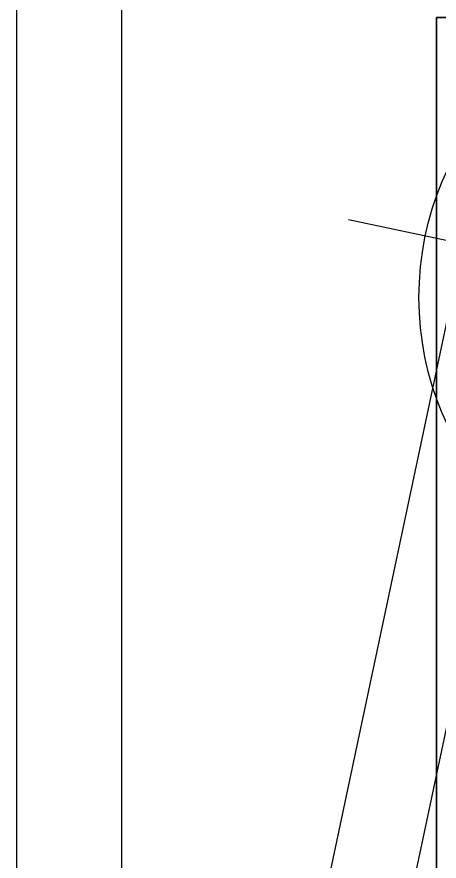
# Model space of a CAD drawing. Extents: x -668440 to 1010955, y -1678500 to 210463.
# Drawn here: x -558648 to -558044, y -1044819 to -1043612 of the extents above; entities that cross this region are included whole.
import ezdxf

# ---------------------------------------------------------------- set-up
doc = ezdxf.new("R2010")
doc.units = 0
doc.header["$MEASUREMENT"] = 0
doc.layers.get('0').update_dxf_attribs({"color": 3, "linetype": 'CONTINUOUS'})
for name, color, linetype in [('C400-N19-6M22_d', 7, 'CONTINUOUS'), ('COL_H-300x300x10x15x13', 7, 'CONTINUOUS'), ('cwr_d', 7, 'CONTINUOUS'), ('注記', 3, 'CONTINUOUS')]:
    doc.layers.add(name, color=color, linetype=linetype)

# ---------------------------------------------------------------- blocks, each defined once
blk = doc.blocks.new('tc02')
at = {"layer": '注記', "color": 4, "linetype": 'Continuous'}
for p, q in [((-18639.46, 32787.62), (-18639.46, 32677.62)), ((-18627.46, 32765.62), (-18627.46, 32675.62))]:
    blk.add_line(p, q, dxfattribs=at)
at = {"layer": '注記', "color": 4}
blk.add_line((-18656.19, 32781.12), (-18548.73, 32781.12), dxfattribs=at)
blk.add_circle((-18602.46, 32781.12), 42.5, dxfattribs=at)
blk = doc.blocks.new('剛接合部C1Y')
at = {"layer": 'C400-N19-6M22_d'}
for p, q in [((-222874.62063, -409126.07507), (-222874.62063, -408986.07507)), ((-222874.62063, -408986.07507), (-222674.62063, -408986.07507))]:
    blk.add_line(p, q, dxfattribs=at)
at = {"layer": 'COL_H-300x300x10x15x13'}
for p, q in [((-222934.62063, -409599.07507), (-222934.62063, -407799.07507)), ((-222919.62063, -409599.07507), (-222919.62063, -407799.07507))]:
    blk.add_line(p, q, dxfattribs=at)
at = {"layer": 'cwr_d'}
for p, q in [((-222674.62063, -408986.07507), (-222874.62063, -408986.07507)), ((-222874.62063, -408986.07507), (-222874.62063, -409126.07507))]:
    blk.add_line(p, q, dxfattribs=at)
at = {"rotation": 348.0238675557966}
blk.add_blockref('tc02', (-211439.27873, -444953.77087, 500), dxfattribs=at)

msp = doc.modelspace()

# ---------------------------------------------------------------- block references
at = {"xscale": 10, "yscale": 10, "zscale": 10}
msp.add_blockref('剛接合部C1Y', (1670698.6842, 3046247.35843, 5600), dxfattribs=at)

doc.saveas('drawing.dxf')
